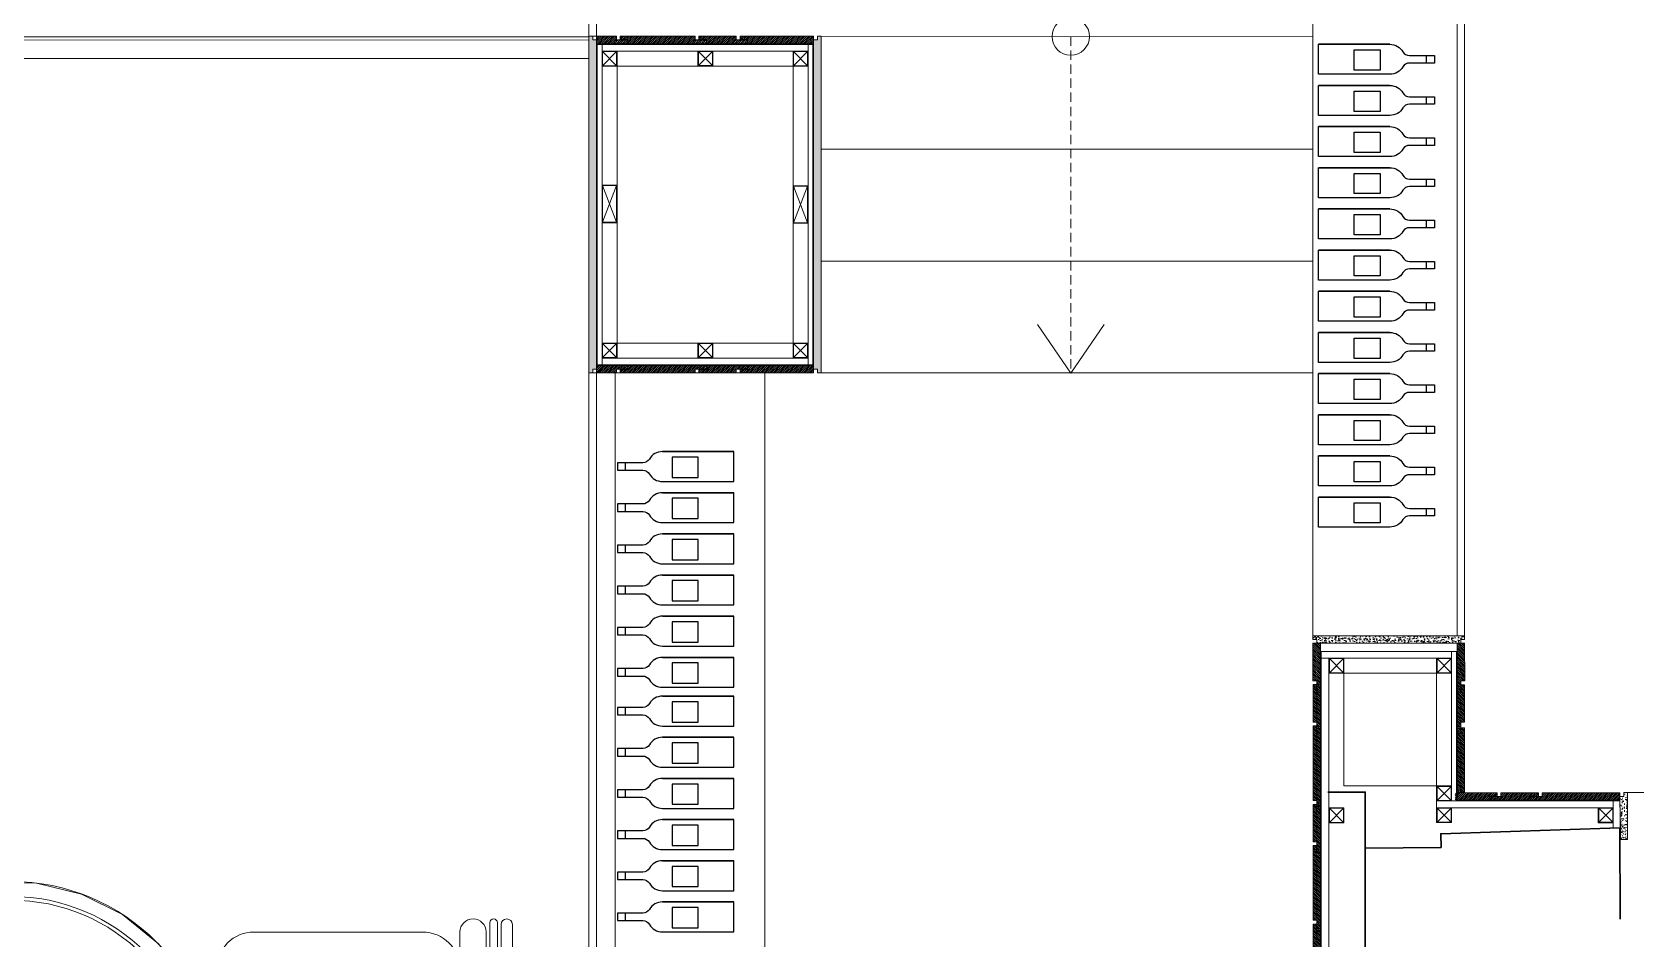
# Model space of a CAD drawing. Header units: centimetres. Extents: x 5488 to 20269, y -31398 to -19684.
# Drawn here: x 12361.8 to 12790.1, y -24421.3 to -24178.9 of the extents above; entities that cross this region are included whole.
import ezdxf

# ---------------------------------------------------------------- set-up
doc = ezdxf.new("R2010")
doc.units = ezdxf.units.CM
doc.set_wipeout_variables(frame=1)
doc.linetypes.add('( Hidden )', pattern=[0.375, 0.25, -0.125])
doc.linetypes.add('HIDDEN', pattern=[9.525, 6.35, -3.175])
doc.layers.add('parke', color=21, linetype='Continuous')
for name, color, linetype, lineweight in [('xxx_Auto_DIMENSION_INTERIOR', 33, 'Continuous', 0), ('xxx_Auto_Duvar_Duvar Plan Kesit', 7, 'Continuous', 30), ('xxx_Auto_Element_Dograma Cam', 140, 'Continuous', 9), ('xxx_Auto_Kaplama_Ahşap', 34, 'Continuous', 0), ('xxx_Auto_Kaplama_Ahşap Tarama', 16, 'Continuous', 5), ('xxx_Auto_Kaplama_Mermer', 43, 'Continuous', 13), ('xxx_Auto_Kaplama_Metal', 133, 'Continuous', 0), ('xxx_Auto_Kaplama_Siva Sap', 253, 'Continuous', 13), ('xxx_Auto_Konstruksiyon_Metal', 141, 'Continuous', 0), ('xxx_Auto_Merdiven_Merdiven', 163, 'Continuous', 15), ('xxx_Auto_Mobilya_Ahsap', 34, 'Continuous', 20), ('xxx_Auto_Tefris_Silik', 252, 'Continuous', 13), ('xxx_Auto_Tefris_Tefris', 32, 'Continuous', 15)]:
    doc.layers.add(name, color=color, linetype=linetype, lineweight=lineweight)
doc.layers.add('xxx_Auto_Kaplama_Mermer Tarama', color=7, linetype='Continuous', lineweight=0, true_color=0xadadad)

# ---------------------------------------------------------------- blocks, each defined once
blk = doc.blocks.new('A$Cb3d25d0a')
at = {"layer": 'xxx_Auto_Konstruksiyon_Metal', "lineweight": 20}
h = blk.add_hatch(color=256, dxfattribs=at)
h.dxf.hatch_style = 1
h.paths.add_polyline_path([(2, 2), (2, -2), (-2, -2), (-2, 2)])
h.paths.add_polyline_path([(1.88, 1.88), (-1.88, 1.88), (-1.88, -1.88), (1.88, -1.88)], flags=16)
for points in [[(2, -2), (2, 2), (-2, 2), (-2, -2)], [(1.88, -1.88), (1.88, 1.88), (-1.88, 1.88), (-1.88, -1.88)]]:
    blk.add_lwpolyline(points, close=True, dxfattribs=at)
for points in [[(1.88, -1.88), (-1.88, 1.88)], [(1.88, 1.88), (-1.88, -1.88)]]:
    blk.add_lwpolyline(points, dxfattribs=at)
blk = doc.blocks.new('*U111')
at = {"layer": 'xxx_Auto_Konstruksiyon_Metal', "color": 0, "rotation": 180}
blk.add_blockref('A$Cb3d25d0a', (0, 0), dxfattribs=at)
blk = doc.blocks.new('*U112')
at = {"layer": 'xxx_Auto_Kaplama_Ahşap', "color": 0, "linetype": 'ByBlock', "lineweight": -2, "transparency": 16777216}
blk.add_blockref('*U111', (0, 0), dxfattribs=at)
blk = doc.blocks.new('*U113')
at = {"layer": 'xxx_Auto_Konstruksiyon_Metal', "color": 0, "rotation": 180}
blk.add_blockref('A$Cb3d25d0a', (0, 0), dxfattribs=at)
blk = doc.blocks.new('*U114')
at = {"layer": 'xxx_Auto_Kaplama_Ahşap', "color": 0, "linetype": 'ByBlock', "lineweight": -2, "transparency": 16777216}
blk.add_blockref('*U113', (0, 0), dxfattribs=at)
blk = doc.blocks.new('*U115')
at = {"layer": 'xxx_Auto_Konstruksiyon_Metal', "color": 0, "rotation": 180}
blk.add_blockref('A$Cb3d25d0a', (0, 0), dxfattribs=at)
blk = doc.blocks.new('*U116')
at = {"layer": 'xxx_Auto_Kaplama_Ahşap', "color": 0, "linetype": 'ByBlock', "lineweight": -2, "transparency": 16777216}
blk.add_blockref('*U115', (0, 0), dxfattribs=at)
blk = doc.blocks.new('*U117')
at = {"layer": 'xxx_Auto_Konstruksiyon_Metal', "color": 0, "rotation": 180}
blk.add_blockref('A$Cb3d25d0a', (0, 0), dxfattribs=at)
blk = doc.blocks.new('*U118')
at = {"layer": 'xxx_Auto_Kaplama_Ahşap', "color": 0, "linetype": 'ByBlock', "lineweight": -2, "transparency": 16777216}
blk.add_blockref('*U117', (0, 0), dxfattribs=at)
blk = doc.blocks.new('*U74')
at = {"layer": 'xxx_Auto_Konstruksiyon_Metal', "color": 0, "xscale": -1, "rotation": 180}
blk.add_blockref('A$Cb3d25d0a', (0, 0), dxfattribs=at)
blk = doc.blocks.new('*U75')
at = {"layer": 'xxx_Auto_Kaplama_Ahşap', "color": 0, "linetype": 'ByBlock', "lineweight": -2, "transparency": 16777216}
blk.add_blockref('*U74', (0, 0), dxfattribs=at)
blk = doc.blocks.new('*U76')
at = {"layer": 'xxx_Auto_Konstruksiyon_Metal', "color": 0, "rotation": 180}
blk.add_blockref('A$Cb3d25d0a', (0, 0), dxfattribs=at)
blk = doc.blocks.new('*U77')
at = {"layer": 'xxx_Auto_Kaplama_Ahşap', "color": 0, "linetype": 'ByBlock', "lineweight": -2, "transparency": 16777216}
blk.add_blockref('*U76', (0, 0), dxfattribs=at)
blk = doc.blocks.new('4X10 PROFİL')
at = {"layer": 'xxx_Auto_Konstruksiyon_Metal'}
h = blk.add_hatch(color=256, dxfattribs=at)
h.dxf.hatch_style = 1
h.paths.add_polyline_path([(6769.8, -31068.3), (6669.8, -31068.3), (6669.8, -31108.3), (6769.8, -31108.3)])
h.paths.add_polyline_path([(6768.8, -31107.3), (6670.8, -31107.3), (6670.8, -31069.3), (6768.8, -31069.3)], flags=16)
for p, q in [((6670.8, -31069.3), (6768.8, -31107.3)), ((6768.8, -31069.3), (6670.8, -31107.3))]:
    blk.add_line(p, q, dxfattribs=at)
for points in [[(6669.8, -31068.3), (6769.8, -31068.3), (6769.8, -31108.3), (6669.8, -31108.3)], [(6670.8, -31069.3), (6768.8, -31069.3), (6768.8, -31107.3), (6670.8, -31107.3)]]:
    blk.add_lwpolyline(points, close=True, dxfattribs=at)
blk = doc.blocks.new('A$C51763A20')
blk.add_wipeout([(7.89, 54.43), (-4.42, 54.82), (-16.51, 52.46), (-27.77, 47.47), (-37.64, 40.11), (-45.62, 30.72), (-51.31, 19.8), (-54.43, 7.89), (-54.82, -4.42), (-52.46, -16.51), (-47.47, -27.77), (-40.11, -37.64), (-30.72, -45.62), (-19.8, -51.31), (-7.89, -54.43), (4.42, -54.82), (16.51, -52.46), (27.77, -47.47), (37.64, -40.11), (45.62, -30.72), (51.31, -19.8), (54.43, -7.89), (54.82, 4.42), (52.46, 16.51), (47.47, 27.77), (40.11, 37.64), (30.72, 45.62), (19.8, 51.31)])
blk.add_lwpolyline([(7.89, 54.43), (-4.42, 54.82), (-16.51, 52.46), (-27.77, 47.47), (-37.64, 40.11), (-45.62, 30.72), (-51.31, 19.8), (-54.43, 7.89), (-54.82, -4.42), (-52.46, -16.51), (-47.47, -27.77), (-40.11, -37.64), (-30.72, -45.62), (-19.8, -51.31), (-7.89, -54.43), (4.42, -54.82), (16.51, -52.46), (27.77, -47.47), (37.64, -40.11), (45.62, -30.72), (51.31, -19.8), (54.43, -7.89), (54.82, 4.42), (52.46, 16.51), (47.47, 27.77), (40.11, 37.64), (30.72, 45.62), (19.8, 51.31)], close=True)
for radius in [55, 51, 50]:
    blk.add_circle((0, 0), radius)
blk = doc.blocks.new('A$C635A7D81')
at = {"color": 0, "linetype": 'ByBlock', "lineweight": -2}
for points in [[(1.37, 134.02), (45.24, 134.04)], [(1.37, 131.02), (45.24, 131.04)], [(1.37, 130.02), (45.74, 130.04)], [(1.38, 128.02), (45.74, 128.04)], [(1.38, 127.02), (43.34, 127.04)], [(43.25, 120.04), (34.63, 120.04)], [(44.05, -120), (35.43, -120.01)], [(1.57, -126.98), (43.53, -126.94)], [(1.57, -127.98), (45.94, -127.94)], [(1.57, -129.98), (45.94, -129.94)], [(1.57, -130.98), (45.44, -130.94)], [(1.58, -133.98), (45.45, -133.94)]]:
    blk.add_lwpolyline(points, dxfattribs=at)
for points in [[(45.24, 134.04, -1), (45.24, 131.04)], [(45.74, 128.04, 1), (45.74, 130.04)], [(43.25, 120.04, 0.999823), (43.25, 127.04)], [(43.43, -119.94, -0.999823), (43.44, -126.95)], [(45.94, -127.94, -1), (45.94, -129.94)], [(45.45, -133.94, 1), (45.44, -130.94)]]:
    blk.add_lwpolyline(points, format="xyb", dxfattribs=at)
at = {"color": 0, "linetype": 'ByBlock', "lineweight": -2, "xscale": -1, "rotation": 89.04388453554633}
blk.add_blockref('A$C51763A20', (1.84, 0.02), dxfattribs=at)
at = {"color": 0, "linetype": 'ByBlock', "lineweight": -2}
blk.add_lwpolyline([(33.43, -119.95), (1.93, -119.98, -1), (1.75, 120.02), (33.25, 120.04, -0.414199), (43.25, 110.04), (43.28, 65.04, -0.414228), (33.29, 55.04), (1.79, 55.02, 1), (1.88, -54.98), (33.37, -54.95, -0.414257), (43.38, -64.95), (43.42, -109.95, -0.41417)], format="xyb", close=True, dxfattribs=at)
for radius in [134, 131, 130, 128, 127]:
    blk.add_arc((1.84, 0.02), radius, 90.0436, 270.0436, dxfattribs=at)
blk = doc.blocks.new('A$C58e97340')
at = {"layer": 'parke', "ltscale": 15}
for p, q in [((-1, -28.87), (1, -28.87)), ((10, -28.87), (12, -28.87)), ((21, -28.87), (23, -28.87)), ((32, -28.87), (34, -28.87)), ((43, -28.87), (45, -28.87)), ((54, -28.87), (56, -28.87))]:
    blk.add_line(p, q, dxfattribs=at)
for points in [[(-4, 0), (4, 0), (4, -19.06), (4, 0), (4, -19.06, -0.267949), (2, -22.53, 0.267949), (1, -24.26), (1, -31), (-1, -31), (-1, -24.26, 0.267949), (-2, -22.53, -0.267949), (-4, -19.06)], [(7, 0), (15, 0), (15, -19.06), (15, 0), (15, -19.06, -0.267949), (13, -22.53, 0.267949), (12, -24.26), (12, -31), (10, -31), (10, -24.26, 0.267949), (9, -22.53, -0.267949), (7, -19.06)], [(18, 0), (26, 0), (26, -19.06), (26, 0), (26, -19.06, -0.267949), (24, -22.53, 0.267949), (23, -24.26), (23, -31), (21, -31), (21, -24.26, 0.267949), (20, -22.53, -0.267949), (18, -19.06)], [(29, 0), (37, 0), (37, -19.06), (37, 0), (37, -19.06, -0.267949), (35, -22.53, 0.267949), (34, -24.26), (34, -31), (32, -31), (32, -24.26, 0.267949), (31, -22.53, -0.267949), (29, -19.06)], [(40, 0), (48, 0), (48, -19.06), (48, 0), (48, -19.06, -0.267949), (46, -22.53, 0.267949), (45, -24.26), (45, -31), (43, -31), (43, -24.26, 0.267949), (42, -22.53, -0.267949), (40, -19.06)], [(51, 0), (59, 0), (59, -19.06), (59, 0), (59, -19.06, -0.267949), (57, -22.53, 0.267949), (56, -24.26), (56, -31), (54, -31), (54, -24.26, 0.267949), (53, -22.53, -0.267949), (51, -19.06)]]:
    blk.add_lwpolyline(points, format="xyb", close=True, dxfattribs=at)
for points in [[(-2.91, -9.53), (2.5, -9.53), (2.5, -16.45), (-2.91, -16.45)], [(8.09, -9.53), (13.5, -9.53), (13.5, -16.45), (8.09, -16.45)], [(19.09, -9.53), (24.5, -9.53), (24.5, -16.45), (19.09, -16.45)], [(30.09, -9.53), (35.5, -9.53), (35.5, -16.45), (30.09, -16.45)], [(41.09, -9.53), (46.5, -9.53), (46.5, -16.45), (41.09, -16.45)], [(52.09, -9.53), (57.5, -9.53), (57.5, -16.45), (52.09, -16.45)]]:
    blk.add_lwpolyline(points, close=True, dxfattribs=at)

msp = doc.modelspace()

# ---------------------------------------------------------------- hatches: boundary and pattern name
at = {"layer": 'xxx_Auto_Kaplama_Ahşap Tarama', "true_color": 0xcba65d}
h = msp.add_hatch(dxfattribs=at)
h.set_pattern_fill('JIS_WOOD', color=43, scale=0.5)
h.set_pattern_definition([(45, (6490.27153, -1497.07557), (-0.2499999996, 0.2499999996), [])])
h.paths.add_polyline_path([(12517.85, -24181.01), (12520.84, -24181.01), (12520.84, -24182.01), (12520.53, -24182.01), (12512.5, -24182.01), (12512.5, -24180.01), (12517.85, -24180.01)])
h = msp.add_hatch(dxfattribs=at)
h.set_pattern_fill('JIS_WOOD', color=43, scale=0.5)
h.set_pattern_definition([(45, (6511.2715, -1497.07557), (-0.2499999996, 0.2499999996), [])])
h.paths.add_polyline_path([(12538.85, -24181.01), (12541.84, -24181.01), (12541.84, -24182.01), (12541.53, -24182.01), (12520.85, -24182.01), (12520.84, -24180.91), (12518.85, -24180.91), (12518.85, -24180.01), (12538.85, -24180.01)])
h = msp.add_hatch(dxfattribs=at)
h.set_pattern_fill('JIS_WOOD', color=43, scale=0.5)
h.set_pattern_definition([(45, (6522.26904, -1497.07848), (-0.2499999996, 0.2499999996), [])])
h.paths.add_polyline_path([(12549.84, -24181.01), (12552.84, -24181.01), (12552.84, -24182.01), (12552.52, -24182.01), (12541.84, -24182.01), (12541.84, -24180.91), (12539.84, -24180.91), (12539.84, -24180.01), (12549.84, -24180.01)])
h = msp.add_hatch(dxfattribs=at)
h.set_pattern_fill('JIS_WOOD', color=43, scale=0.5)
h.set_pattern_definition([(45, (6527.10452, -1497.07848), (-0.2499999996, 0.2499999996), [])])
h.paths.add_polyline_path([(12570.48, -24182.01), (12566.48, -24182.01), (12552.84, -24182.01), (12552.84, -24180.91), (12550.84, -24180.91), (12550.84, -24180.01), (12570.48, -24180.01)])
h = msp.add_hatch(dxfattribs=at)
h.set_pattern_fill('JIS_WOOD', color=43, scale=0.5)
h.set_pattern_definition([(45, (6490.27153, -1585.07295), (-0.2499999996, 0.2499999996), [])])
h.paths.add_polyline_path([(12517.85, -24269.01), (12520.84, -24269.01), (12520.84, -24268.01), (12520.53, -24268.01), (12512.5, -24268.01), (12512.5, -24270.01), (12517.85, -24270.01)])
h = msp.add_hatch(dxfattribs=at)
h.set_pattern_fill('JIS_WOOD', color=43, scale=0.5)
h.set_pattern_definition([(45, (6511.2715, -1585.07295), (-0.2499999996, 0.2499999996), [])])
h.paths.add_polyline_path([(12538.85, -24269.01), (12541.84, -24269.01), (12541.84, -24268.01), (12541.53, -24268.01), (12520.85, -24268.01), (12520.84, -24269.11), (12518.85, -24269.11), (12518.85, -24270.01), (12538.85, -24270.01)])
h = msp.add_hatch(dxfattribs=at)
h.set_pattern_fill('JIS_WOOD', color=43, scale=0.5)
h.set_pattern_definition([(45, (6522.26904, -1585.07586), (-0.2499999996, 0.2499999996), [])])
h.paths.add_polyline_path([(12549.84, -24269.01), (12552.84, -24269.01), (12552.84, -24268.01), (12552.52, -24268.01), (12541.84, -24268.01), (12541.84, -24269.11), (12539.84, -24269.11), (12539.84, -24270.01), (12549.84, -24270.01)])
h = msp.add_hatch(dxfattribs=at)
h.set_pattern_fill('JIS_WOOD', color=43, scale=0.5)
h.set_pattern_definition([(45, (6527.10452, -1585.07586), (-0.2499999996, 0.2499999996), [])])
h.paths.add_polyline_path([(12570.48, -24268.01), (12566.48, -24268.01), (12552.84, -24268.01), (12552.84, -24269.11), (12550.84, -24269.11), (12550.84, -24270.01), (12570.48, -24270.01)])
h = msp.add_hatch(dxfattribs=at)
h.set_pattern_fill('JIS_WOOD', color=43, scale=0.5, angle=90)
h.set_pattern_definition([(135, (-9977.19575, -30338.10454), (-0.2499999996, -0.2499999996), [])])
h.paths.add_polyline_path([(12704.83, -24352.3), (12704.83, -24355.3), (12705.83, -24355.3), (12705.83, -24354.98), (12705.82, -24342.23), (12703.82, -24342.23), (12703.83, -24352.3)])
h = msp.add_hatch(dxfattribs=at)
h.set_pattern_fill('JIS_WOOD', color=43, scale=0.5, angle=90)
h.set_pattern_definition([(135, (-9938.69746, -30338.13014), (-0.2499999996, -0.2499999996), [])])
h.paths.add_polyline_path([(12743.33, -24352.32), (12743.33, -24355.32), (12742.33, -24355.32), (12742.33, -24355.01), (12742.36, -24342.23), (12744.31, -24342.23), (12744.34, -24352.32)])
h = msp.add_hatch(dxfattribs=at)
h.set_pattern_fill('JIS_WOOD', color=43, scale=0.5, angle=90)
h.set_pattern_definition([(135, (-9977.31425, -30349.1021), (-0.2499999996, -0.2499999996), [])])
h.paths.add_polyline_path([(12704.84, -24363.3), (12704.84, -24366.3), (12705.85, -24366.3), (12705.85, -24365.98), (12705.85, -24355.3), (12704.74, -24355.3), (12704.74, -24353.3), (12703.84, -24353.3), (12703.84, -24363.3)])
h = msp.add_hatch(dxfattribs=at)
h.set_pattern_fill('JIS_WOOD', color=43, scale=0.5, angle=90)
h.set_pattern_definition([(135, (-9938.81596, -30349.1277), (-0.2499999996, -0.2499999996), [])])
h.paths.add_polyline_path([(12743.32, -24363.32), (12743.32, -24366.32), (12742.32, -24366.32), (12742.32, -24366), (12742.32, -24355.32), (12743.42, -24355.32), (12743.42, -24353.32), (12744.32, -24353.32), (12744.32, -24363.32)])
h = msp.add_hatch(dxfattribs=at)
h.set_pattern_fill('JIS_WOOD', color=43, scale=0.5, angle=90)
h.set_pattern_definition([(135, (-9977.29257, -30328.1025), (-0.2499999996, -0.2499999996), [])])
h.paths.add_polyline_path([(12704.84, -24384.3), (12704.84, -24387.3), (12705.85, -24387.3), (12705.85, -24386.98), (12705.85, -24366.3), (12704.74, -24366.3), (12704.74, -24364.3), (12703.84, -24364.3), (12703.84, -24384.3)])
h = msp.add_hatch(dxfattribs=at)
h.set_pattern_fill('JIS_WOOD', color=43, scale=0.5, angle=90)
h.set_pattern_definition([(135, (-9938.81617, -30393.89608), (-0.2499999996, -0.2499999996), [])])
h.paths.add_polyline_path([(12743.32, -24366.32), (12743.32, -24364.82), (12744.32, -24364.82), (12744.32, -24382.17), (12742.32, -24382.17), (12742.32, -24366.32)])
h = msp.add_hatch(dxfattribs=at)
h.set_pattern_fill('JIS_WOOD', color=43, scale=0.5, angle=90)
h.set_pattern_definition([(135, (-9977.27194, -30445.0935), (-0.2499999996, -0.2499999996), [])])
h.paths.add_polyline_path([(12704.86, -24395.29), (12704.86, -24398.29), (12705.86, -24398.29), (12705.86, -24397.97), (12705.86, -24387.3), (12704.76, -24387.3), (12704.76, -24385.3), (12703.86, -24385.3), (12703.86, -24395.29)])
h = msp.add_hatch(dxfattribs=at)
h.set_pattern_fill('JIS_WOOD', color=43, scale=0.5)
h.set_pattern_definition([(45, (6648.35354, -1697.05817), (-0.2499999996, 0.2499999996), [])])
h.paths.add_polyline_path([(12741.79, -24384.17), (12751.04, -24384.19), (12751.04, -24383.09), (12753.04, -24383.09), (12753.04, -24382.19), (12741.79, -24382.17)])
h = msp.add_hatch(dxfattribs=at)
h.set_pattern_fill('JIS_WOOD', color=43, scale=0.5, angle=180)
h.set_pattern_definition([(225, (18781.61667, -47063.32308), (0.2499999996, -0.2499999996), [])])
h.paths.add_polyline_path([(12754.04, -24383.19), (12751.04, -24383.19), (12751.04, -24384.19), (12751.36, -24384.19), (12762.04, -24384.19), (12762.04, -24383.09), (12764.04, -24383.09), (12764.04, -24382.19), (12754.04, -24382.19)])
h = msp.add_hatch(dxfattribs=at)
h.set_pattern_fill('JIS_WOOD', color=43, scale=0.5, angle=180)
h.set_pattern_definition([(225, (18792.61422, -47063.3484), (0.2499999996, -0.2499999996), [])])
h.paths.add_polyline_path([(12765.04, -24383.19), (12762.04, -24383.19), (12762.04, -24384.19), (12762.36, -24384.19), (12785.79, -24384.19), (12785.79, -24382.19), (12765.04, -24382.19)])
h = msp.add_hatch(dxfattribs=at)
h.set_pattern_fill('JIS_WOOD', color=43, scale=0.5, angle=90)
h.set_pattern_definition([(135, (-9977.27076, -30424.0939), (-0.2499999996, -0.2499999996), [])])
h.paths.add_polyline_path([(12704.87, -24416.29), (12704.87, -24419.29), (12705.87, -24419.29), (12705.87, -24418.97), (12705.87, -24398.29), (12704.77, -24398.29), (12704.77, -24396.29), (12703.86, -24396.29), (12703.86, -24416.29)])
h = msp.add_hatch(dxfattribs=at)
h.set_pattern_fill('JIS_WOOD', color=43, scale=0.5, angle=90)
h.set_pattern_definition([(135, (-9977.29375, -30413.09637), (-0.2499999996, -0.2499999996), [])])
h.paths.add_polyline_path([(12704.84, -24427.29), (12704.84, -24430.29), (12705.84, -24430.29), (12705.84, -24429.97), (12705.84, -24419.29), (12704.74, -24419.29), (12704.74, -24417.29), (12703.84, -24417.29), (12703.84, -24427.29)])
at = {"layer": 'xxx_Auto_Kaplama_Mermer Tarama'}
h = msp.add_hatch(dxfattribs=at)
h.set_pattern_fill('AR-CONC', color=241, scale=0.01)
h.set_pattern_definition([(50, (6190.1054, -1547.1726), (1.82184669, -0.15939086), [0.1905, -2.0955]), (355, (6190.1054, -1547.1726), (-0.35243421, 1.91056845), [0.1524, -1.67640584]), (100.451445, (6190.2572, -1547.1859), (1.46941247, 1.75117752), [0.16190009, -1.78090245]), (46.1842, (6190.1054, -1546.6646), (2.7107904, -0.42042328), [0.28575, -3.14325]), (96.635558, (6190.3313, -1546.6997), (2.37404134, 2.47426125), [0.24285023, -2.67135608]), (351.184151, (6190.1054, -1546.6646), (2.37404134, 2.47426125), [0.22859967, -2.51459732]), (21, (6190.3594, -1546.7916), (1.51614391, -1.02265198), [0.1905, -2.0955]), (326, (6190.3594, -1546.7916), (0.61802028, 1.84187966), [0.1524, -1.6764]), (71.451445, (6190.4857, -1546.8768), (2.13416419, 0.81922769), [0.16190009, -1.78089938]), (37.5, (6190.10537, -1547.1726), (0.030886033, 0.845550389), [0, -1.65608, 0, -1.7018, 0, -1.68275]), (7.5, (6190.1054, -1547.1726), (0.668196625, 1.001805748), [0, -0.97028, 0, -1.61798, 0, -0.64135]), (327.5, (6189.53895, -1547.1726), (1.355905952, -0.05728744), [0, -0.635, 0, -1.9812, 0, -2.6289]), (317.5, (6189.285, -1547.1726), (1.481291814, 0.25426491), [0, -0.8255, 0, -1.31572, 0, -1.8669])])
h.paths.add_polyline_path([(12512.5, -24181.01), (12511.5, -24181.01), (12511.5, -24180.01), (12510.5, -24180.01), (12510.5, -24222.85), (12510.5, -24222.85), (12510.5, -24226.85), (12510.5, -24270.01), (12511.5, -24270.01), (12511.5, -24269.01), (12512.5, -24269.01), (12512.5, -24268.01)])
h = msp.add_hatch(dxfattribs=at)
h.set_pattern_fill('AR-CONC', color=241, scale=0.01)
h.set_pattern_definition([(50, (6527.1054, -1585.076), (1.82184669, -0.15939086), [0.1905, -2.0955]), (355, (6527.1054, -1585.076), (-0.35243421, 1.91056845), [0.1524, -1.67640584]), (100.451445, (6527.2572, -1585.0892), (1.46941247, 1.75117752), [0.16190009, -1.78090245]), (46.1842, (6527.1054, -1584.568), (2.7107904, -0.42042328), [0.28575, -3.14325]), (96.635558, (6527.3313, -1584.603), (2.37404134, 2.47426125), [0.24285023, -2.67135608]), (351.184151, (6527.1054, -1584.568), (2.37404134, 2.47426125), [0.22859967, -2.51459732]), (21, (6527.3594, -1584.695), (1.51614391, -1.02265198), [0.1905, -2.0955]), (326, (6527.3594, -1584.695), (0.61802028, 1.84187966), [0.1524, -1.6764]), (71.451445, (6527.4857, -1584.7802), (2.13416419, 0.81922769), [0.16190009, -1.78089938]), (37.5, (6527.10537, -1585.07596), (0.030886033, 0.845550389), [0, -1.65608, 0, -1.7018, 0, -1.68275]), (7.5, (6527.1054, -1585.076), (0.668196625, 1.001805748), [0, -0.97028, 0, -1.61798, 0, -0.64135]), (327.5, (6526.53895, -1585.07596), (1.355905952, -0.05728744), [0, -0.635, 0, -1.9812, 0, -2.6289]), (317.5, (6526.285, -1585.076), (1.481291814, 0.25426491), [0, -0.8255, 0, -1.31572, 0, -1.8669])])
h.paths.add_polyline_path([(12572.49, -24270.01), (12571.48, -24270.01), (12571.49, -24269.01), (12570.49, -24269.01), (12570.49, -24268.01), (12570.49, -24182.01), (12570.49, -24182.01), (12570.49, -24181.01), (12571.49, -24181.01), (12571.49, -24180.01), (12572.49, -24180.01)])
h = msp.add_hatch(dxfattribs=at)
h.set_pattern_fill('AR-CONC', color=241, scale=0.01, angle=90)
h.set_pattern_definition([(140, (-9940.6266, -30385.608), (0.15939086, 1.82184669), [0.1905, -2.0955]), (85, (-9940.6266, -30385.608), (-1.91056845, -0.35243421), [0.1524, -1.67640584]), (190.451445, (-9940.6133, -30385.4561), (-1.75117752, 1.46941247), [0.16190009, -1.78090245]), (136.1842, (-9941.1346, -30385.608), (0.42042328, 2.7107904), [0.28575, -3.14325]), (186.635558, (-9941.0995, -30385.382), (-2.47426125, 2.37404134), [0.24285023, -2.67135608]), (81.184151, (-9941.1346, -30385.608), (-2.47426125, 2.37404134), [0.22859967, -2.51459732]), (111, (-9941.0076, -30385.354), (1.02265198, 1.51614391), [0.1905, -2.0955]), (56, (-9941.0076, -30385.354), (-1.84187966, 0.61802028), [0.1524, -1.6764]), (161.451445, (-9940.9224, -30385.2276), (-0.81922769, 2.13416419), [0.16190009, -1.78089938]), (127.5, (-9940.6266, -30385.60796), (-0.845550389, 0.030886033), [0, -1.65608, 0, -1.7018, 0, -1.68275]), (97.5, (-9940.6266, -30385.608), (-1.001805748, 0.668196625), [0, -0.97028, 0, -1.61798, 0, -0.64135]), (57.5, (-9940.6266, -30386.1744), (0.05728744, 1.355905952), [0, -0.635, 0, -1.9812, 0, -2.6289]), (47.5, (-9940.6266, -30386.4284), (-0.25426491, 1.481291814), [0, -0.8255, 0, -1.31572, 0, -1.8669])])
h.paths.add_polyline_path([(12704.81, -24342.23), (12742.31, -24342.23), (12743.31, -24342.23), (12743.31, -24341.23), (12744.31, -24341.23), (12744.31, -24340.23), (12703.81, -24340.23), (12703.81, -24341.23), (12704.81, -24341.23)])
h = msp.add_hatch(dxfattribs=at)
h.set_pattern_fill('AR-CONC', color=241, scale=0.01)
h.set_pattern_definition([(50, (6742.421, -1749.4905), (1.82184669, -0.15939086), [0.1905, -2.0955]), (355, (6742.421, -1749.4905), (-0.35243421, 1.91056845), [0.1524, -1.67640584]), (100.451445, (6742.5728, -1749.5038), (1.46941247, 1.75117752), [0.16190009, -1.78090245]), (46.1842, (6742.421, -1748.9825), (2.7107904, -0.42042328), [0.28575, -3.14325]), (96.635558, (6742.647, -1749.0175), (2.37404134, 2.47426125), [0.24285023, -2.67135608]), (351.184151, (6742.421, -1748.9825), (2.37404134, 2.47426125), [0.22859967, -2.51459732]), (21, (6742.675, -1749.1095), (1.51614391, -1.02265198), [0.1905, -2.0955]), (326, (6742.675, -1749.1095), (0.61802028, 1.84187966), [0.1524, -1.6764]), (71.451445, (6742.8013, -1749.1947), (2.13416419, 0.81922769), [0.16190009, -1.78089938]), (37.5, (6742.421, -1749.4905), (0.030886033, 0.845550389), [0, -1.65608, 0, -1.7018, 0, -1.68275]), (7.5, (6742.421, -1749.4905), (0.668196625, 1.001805748), [0, -0.97028, 0, -1.61798, 0, -0.64135]), (327.5, (6741.85456, -1749.4905), (1.355905952, -0.05728744), [0, -0.635, 0, -1.9812, 0, -2.6289]), (317.5, (6741.6006, -1749.4905), (1.481291814, 0.25426491), [0, -0.8255, 0, -1.31572, 0, -1.8669])])
h.paths.add_polyline_path([(12787.8, -24382.17), (12786.8, -24382.17), (12786.8, -24383.17), (12785.8, -24383.17), (12785.8, -24384.17), (12785.93, -24394.71), (12787.81, -24394.71)])

# ---------------------------------------------------------------- linework, layer by layer
at = {"layer": 'xxx_Auto_Duvar_Duvar Plan Kesit'}
for points in [[(12707.81, -24382.04), (12717.8, -24382.04), (12717.8, -24628.96), (12706.84, -24628.96)], [(12785.86, -24415.95), (12785.8, -24391.6), (12737.93, -24393.15), (12738.05, -24396.81), (12717.8, -24397.02)]]:
    msp.add_lwpolyline(points, dxfattribs=at)
at = {"layer": 'xxx_Auto_Element_Dograma Cam'}
for points in [[(12742.31, -24071.48), (12744.31, -24071.48), (12744.31, -24340.23), (12742.31, -24340.23)], [(12510.49, -24154.71), (12512.49, -24154.71), (12512.49, -24180.01), (12510.49, -24180.01)], [(12510.49, -24609.31), (12512.49, -24609.31), (12512.49, -24270.01), (12510.49, -24270.01)]]:
    msp.add_lwpolyline(points, close=True, dxfattribs=at)
at = {"layer": 'xxx_Auto_Kaplama_Ahşap'}
for points in [[(12517.85, -24181.01), (12520.84, -24181.01), (12520.84, -24182.01), (12520.53, -24182.01), (12512.5, -24182.01), (12512.5, -24180.01), (12517.85, -24180.01)], [(12538.85, -24181.01), (12541.84, -24181.01), (12541.84, -24182.01), (12541.53, -24182.01), (12520.85, -24182.01), (12520.84, -24180.91), (12518.85, -24180.91), (12518.85, -24180.01), (12538.85, -24180.01)], [(12549.84, -24181.01), (12552.84, -24181.01), (12552.84, -24182.01), (12552.52, -24182.01), (12541.84, -24182.01), (12541.84, -24180.91), (12539.84, -24180.91), (12539.84, -24180.01), (12549.84, -24180.01)], [(12570.48, -24182.01), (12566.48, -24182.01), (12566.48, -24182.01), (12552.84, -24182.01), (12552.84, -24180.91), (12550.84, -24180.91), (12550.84, -24180.01), (12570.48, -24180.01)], [(12517.85, -24269.01), (12520.84, -24269.01), (12520.84, -24268.01), (12520.53, -24268.01), (12512.5, -24268.01), (12512.5, -24270.01), (12517.85, -24270.01)], [(12538.85, -24269.01), (12541.84, -24269.01), (12541.84, -24268.01), (12541.53, -24268.01), (12520.85, -24268.01), (12520.84, -24269.11), (12518.85, -24269.11), (12518.85, -24270.01), (12538.85, -24270.01)], [(12549.84, -24269.01), (12552.84, -24269.01), (12552.84, -24268.01), (12552.52, -24268.01), (12541.84, -24268.01), (12541.84, -24269.11), (12539.84, -24269.11), (12539.84, -24270.01), (12549.84, -24270.01)], [(12570.48, -24268.01), (12566.48, -24268.01), (12566.48, -24268.01), (12552.84, -24268.01), (12552.84, -24269.11), (12550.84, -24269.11), (12550.84, -24270.01), (12570.48, -24270.01)], [(12704.83, -24352.3), (12704.83, -24355.3), (12705.83, -24355.3), (12705.83, -24354.98), (12705.82, -24342.23), (12703.82, -24342.23), (12703.83, -24352.3)], [(12743.33, -24352.32), (12743.33, -24355.32), (12742.33, -24355.32), (12742.33, -24355.01), (12742.36, -24342.23), (12744.31, -24342.23), (12744.34, -24352.32)], [(12704.84, -24363.3), (12704.84, -24366.3), (12705.85, -24366.3), (12705.85, -24365.98), (12705.85, -24355.3), (12704.74, -24355.3), (12704.74, -24353.3), (12703.84, -24353.3), (12703.84, -24363.3)], [(12743.32, -24363.32), (12743.32, -24366.32), (12742.32, -24366.32), (12742.32, -24366), (12742.32, -24355.32), (12743.42, -24355.32), (12743.42, -24353.32), (12744.32, -24353.32), (12744.32, -24363.32)], [(12704.84, -24384.3), (12704.84, -24387.3), (12705.85, -24387.3), (12705.85, -24386.98), (12705.85, -24366.3), (12704.74, -24366.3), (12704.74, -24364.3), (12703.84, -24364.3), (12703.84, -24384.3)], [(12743.32, -24366.32), (12743.32, -24364.82), (12744.32, -24364.82), (12744.32, -24364.82), (12744.32, -24382.17), (12742.32, -24382.17), (12742.32, -24366.32)], [(12704.86, -24395.29), (12704.86, -24398.29), (12705.86, -24398.29), (12705.86, -24397.97), (12705.86, -24387.3), (12704.76, -24387.3), (12704.76, -24385.3), (12703.86, -24385.3), (12703.86, -24395.29)], [(12742.32, -24384.17), (12751.04, -24384.19), (12751.04, -24384.19), (12751.04, -24384.19), (12751.04, -24383.09), (12753.04, -24383.09), (12753.04, -24382.19), (12742.32, -24382.17)], [(12754.04, -24383.19), (12751.04, -24383.19), (12751.04, -24384.19), (12751.36, -24384.19), (12762.04, -24384.19), (12762.04, -24383.09), (12764.04, -24383.09), (12764.04, -24382.19), (12754.04, -24382.19)], [(12765.04, -24383.19), (12762.04, -24383.19), (12762.04, -24384.19), (12762.36, -24384.19), (12785.79, -24384.19), (12785.79, -24382.19), (12765.04, -24382.19)], [(12704.87, -24416.29), (12704.87, -24419.29), (12705.87, -24419.29), (12705.87, -24418.97), (12705.87, -24398.29), (12704.77, -24398.29), (12704.77, -24396.29), (12703.86, -24396.29), (12703.86, -24416.29)], [(12704.84, -24427.29), (12704.84, -24430.29), (12705.84, -24430.29), (12705.84, -24429.97), (12705.84, -24419.29), (12704.74, -24419.29), (12704.74, -24417.29), (12703.84, -24417.29), (12703.84, -24427.29)]]:
    msp.add_lwpolyline(points, close=True, dxfattribs=at)
at = {"layer": 'xxx_Auto_Kaplama_Mermer'}
for points in [[(12512.5, -24181.01), (12511.5, -24181.01), (12511.5, -24180.01), (12510.5, -24180.01), (12510.5, -24270.01), (12511.5, -24270.01), (12511.5, -24269.01), (12512.5, -24269.01)], [(12570.49, -24269.01), (12571.49, -24269.01), (12571.48, -24270.01), (12572.49, -24270.01), (12572.49, -24180.01), (12571.49, -24180.01), (12571.49, -24181.01), (12570.49, -24181.01)], [(12743.31, -24342.23), (12743.31, -24341.23), (12744.31, -24341.23), (12744.31, -24340.23), (12703.82, -24340.23), (12703.82, -24341.23), (12704.82, -24341.23), (12704.82, -24342.23)], [(12785.8, -24383.17), (12786.8, -24383.17), (12786.8, -24382.17), (12787.8, -24382.17), (12787.81, -24394.71), (12785.93, -24394.71)]]:
    msp.add_lwpolyline(points, close=True, dxfattribs=at)
at = {"layer": 'xxx_Auto_Kaplama_Metal'}
msp.add_lwpolyline([(11417.64, -24181.17), (12510.49, -24181.01), (12510.49, -24186.01), (11417.64, -24186.01)], close=True, dxfattribs=at)
at = {"layer": 'xxx_Auto_Kaplama_Siva Sap'}
for points in [[(12513.99, -24182.21), (12513.99, -24267.81), (12512.69, -24267.81), (12512.69, -24182.21)], [(12513.99, -24182.21), (12513.99, -24184.01), (12568.99, -24184), (12568.99, -24182.2)], [(12568.99, -24267.82), (12568.99, -24182.2), (12570.29, -24182.2), (12570.29, -24267.82)], [(12513.99, -24267.81), (12513.99, -24266.01), (12568.99, -24266.02), (12568.99, -24267.82)], [(12740.84, -24344.43), (12740.84, -24346.23), (12706.01, -24346.23), (12706.01, -24344.43)], [(12706.01, -24609.47), (12706.01, -24346.23), (12708.11, -24346.23), (12708.11, -24609.47)], [(12740.84, -24384.39), (12740.84, -24344.43), (12742.14, -24344.43), (12742.14, -24384.39)], [(12784.01, -24384.4), (12784.01, -24386.2), (12736.84, -24386.19), (12736.84, -24384.39)], [(12784.01, -24384.38), (12785.81, -24384.38), (12785.93, -24391.63), (12784, -24391.63)]]:
    msp.add_lwpolyline(points, close=True, dxfattribs=at)
at = {"layer": 'xxx_Auto_Konstruksiyon_Metal'}
for points in [[(12517.99, -24262.01), (12564.99, -24262.01), (12564.99, -24188.01), (12517.99, -24188.01)], [(12557.49, -24602.47), (12517.49, -24602.47), (12517.49, -24270.01), (12557.49, -24270.01)], [(12712.11, -24380.39), (12736.84, -24380.39), (12736.84, -24350.23), (12712.11, -24350.23)]]:
    msp.add_lwpolyline(points, close=True, dxfattribs=at)
at = {"layer": 'xxx_Auto_Merdiven_Merdiven'}
for points in [[(11417.64, -24180.17), (12510.49, -24180.17)], [(12572.49, -24180.01), (12703.82, -24180.17)], [(12572.49, -24210.17), (12703.81, -24210.17)], [(12572.49, -24240.17), (12703.81, -24240.17)], [(12630.25, -24257.04), (12639.15, -24270.09)], [(12648.04, -24257.04), (12639.15, -24270.09)], [(12572.49, -24270.01), (12703.81, -24270.01)]]:
    msp.add_lwpolyline(points, dxfattribs=at)
at = {"layer": 'xxx_Auto_Merdiven_Merdiven', "linetype": '( Hidden )', "ltscale": 10}
msp.add_lwpolyline([(12639.15, -24180.09), (12639.15, -24270.09)], dxfattribs=at)
at = {"layer": 'xxx_Auto_Merdiven_Merdiven'}
msp.add_circle((12639.15, -24180.09), 5, dxfattribs=at)
at = {"layer": 'xxx_Auto_Tefris_Silik'}
msp.add_lwpolyline([(12703.82, -24340.23), (12703.81, -24071.48)], dxfattribs=at)
at = {"layer": 'xxx_Auto_Tefris_Silik', "linetype": 'HIDDEN'}
msp.add_lwpolyline([(12787.8, -24382.17), (12861.43, -24382.17)], dxfattribs=at)

# ---------------------------------------------------------------- block references
at = {"layer": 'xxx_Auto_DIMENSION_INTERIOR', "rotation": 90}
for p in [(12705.32, -24241.18), (12705.32, -24307.19)]:
    msp.add_blockref('A$C58e97340', p, dxfattribs=at)
at = {"layer": 'xxx_Auto_DIMENSION_INTERIOR', "xscale": -1, "rotation": 270}
for p in [(12549.15, -24350.01), (12549.15, -24415.38)]:
    msp.add_blockref('A$C58e97340', p, dxfattribs=at)
at = {"layer": 'xxx_Auto_Kaplama_Ahşap'}
for name, p in [('*U75', (12515.99, -24186.01)), ('*U77', (12515.99, -24264.01))]:
    msp.add_blockref(name, p, dxfattribs=at)
at = {"layer": 'xxx_Auto_Kaplama_Ahşap', "rotation": 270}
for name, p in [('*U118', (12710.11, -24348.23)), ('*U118', (12738.84, -24348.23)), ('*U114', (12738.84, -24382.39)), ('*U118', (12710.11, -24388.23)), ('*U116', (12738.84, -24388.19)), ('*U112', (12782.01, -24388.2))]:
    msp.add_blockref(name, p, dxfattribs=at)
at = {"layer": 'xxx_Auto_Konstruksiyon_Metal', "color": 0, "xscale": -1}
for p in [(12541.61, -24186), (12566.99, -24186.01), (12541.61, -24264.01), (12566.99, -24264.01)]:
    msp.add_blockref('A$Cb3d25d0a', p, dxfattribs=at)
at = {"layer": 'xxx_Auto_Mobilya_Ahsap', "yscale": 0.1000000000000028, "rotation": 90}
for p, xscale, zscale in [((9407.16, -23552.87), -0.1000000000000028, 0.1), ((9458.16, -24896.99), 0.1000000000000028, 0.1000000000000028)]:
    msp.add_blockref('4X10 PROFİL', p, dxfattribs=dict(at, xscale=xscale, zscale=zscale))
at = {"layer": 'xxx_Auto_Tefris_Tefris', "xscale": -1, "rotation": 270.0436491466073}
msp.add_blockref('A$C635A7D81', (12356.04, -24462.75), dxfattribs=at)

# ---------------------------------------------------------------- next in the draw order: hatches: boundary and pattern name
at = {"layer": 'xxx_Auto_Kaplama_Ahşap Tarama'}
h = msp.add_hatch(dxfattribs=at)
h.set_pattern_fill('AR-CONC', color=256, scale=0.5)
h.set_pattern_definition([(50, (809.53, -3617.59), (91.09233, -7.96954), [9.525, -104.775]), (355, (809.53, -3617.59), (-17.6217, 95.52842), [7.62, -83.8203]), (100.45144, (817.12, -3618.255), (73.47062, 87.55888), [8.095, -89.04512]), (46.1842, (809.53, -3592.19), (135.5395, -21.02116), [14.2875, -157.1625]), (96.63556, (820.83, -3593.94), (118.70207, 123.71306), [12.1425, -133.5678]), (351.18415, (809.53, -3592.19), (118.70207, 123.71306), [11.43, -125.72987]), (21, (822.23, -3598.54), (75.8072, -51.1326), [9.525, -104.775]), (326, (822.23, -3598.54), (30.901, 92.09398), [7.62, -83.82]), (71.45144, (828.55, -3602.8), (106.7082, 40.96138), [8.095, -89.04497]), (37.5, (809.53, -3617.59), (1.5443, 42.27752), [0, -82.804, 0, -85.09, 0, -84.1375]), (7.5, (809.53, -3617.59), (33.40983, 50.09029), [0, -48.514, 0, -80.899, 0, -32.0675]), (327.5, (781.21, -3617.59), (67.795298, -2.864372), [0, -31.75, 0, -99.06, 0, -131.445]), (317.5, (768.51, -3617.59), (74.06459, 12.71325), [0, -41.275, 0, -65.786, 0, -93.345])])
edge = h.paths.add_edge_path()
edge.add_line((9312.93, -27555.32), (9330.63, -27555.32))
edge.add_arc((9330.63, -27548.32), 7, 270, 349.5592)
edge.add_arc((-12655703.85, 2009176.56), 12827763.88, 350.864209315, 350.864469123)
edge.add_line((9346.75, -27492.16), (9332.45, -27492.16))
edge.add_line((9332.45, -27492.16), (9332.45, -27061.1))
edge.add_line((9332.45, -27061.1), (9346.75, -27061.1))
edge.add_arc((-12660642.43, -2064524.01), 12832765.91, 9.135530923, 9.13579064)
edge.add_arc((9330.63, -27004.94), 7, 10.4408, 90)
edge.add_line((9330.63, -26997.94), (9312.93, -26997.94))
edge.add_arc((9312.93, -27004.94), 7, 90, 170.4864)
edge.add_arc((10864.46, -27276.63), 1582.14, 170.06944, 189.93056)
edge.add_arc((9312.93, -27548.32), 7, 189.5136, 270)

doc.saveas('drawing.dxf')
